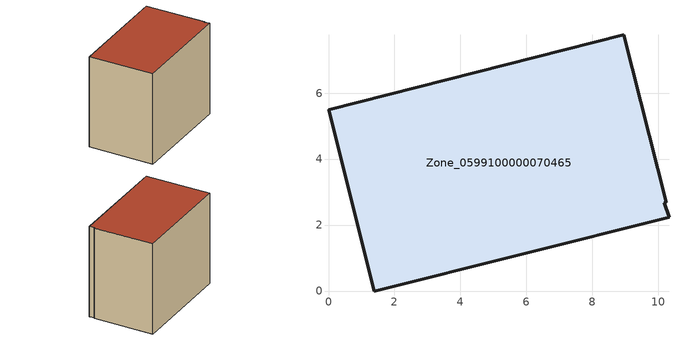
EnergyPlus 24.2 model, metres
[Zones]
Zone_0599100000070465
 floor ground (C_G): 10.18,2.68 10.32,2.23 1.39,0 0,5.5 8.95,7.76 10.23,2.7 z0
 wall outside (C_F): 10.23,2.7 8.95,7.76 0,5.5 1.39,0 10.32,2.23 10.18,2.68 10.23,2.7 z0:8.09
 roof outside (C_R): 10.32,2.23 10.18,2.68 10.23,2.7 8.95,7.76 0,5.5 1.39,0 z8.09
[BUILDING]
Pand.0599100000070465: North Axis=0; Terrain=City; Loads Convergence Tolerance Value=0.04; Temperature Convergence Tolerance Value=0.4; Solar Distribution=FullExterior; Maximum Number of Warmup Days=25; Minimum Number of Warmup Days=1
[Site:Location]
Rotterdam.The.Hague.AP_ZH_NLD Design_Conditions: Latitude=51.96; Longitude=4.45; Time Zone=1; Elevation=-4.5
[SITE:GROUNDTEMPERATURE:BUILDINGSURFACE]
18, 18, 18, 18, 18, 18, 18, 18, 18, 18, 18, 18
[MATERIAL] Thermal Absorptance=0.9; Solar Absorptance=0.7; Visible Absorptance=0.7
Name | Roughness | Thickness | Conductivity | Density | Specific Heat
G.TC.1975-1991 | MediumSmooth | 0.15 | 0.288461 | 540 | 1210
F.TC.1975-1991 | Rough | 0.3 | 0.230769 | 1920 | 840
R.TC.1975-1991 | MediumRough | 0.2 | 0.153846 | 1500 | 1000
[CONSTRUCTION]
C_G: G.TC.1975-1991
C_F: F.TC.1975-1991
C_R: R.TC.1975-1991
[ZONE]
Zone_0599100000070465: Type=1; Multiplier=1; Ceiling Height=Autocalculate; Volume=Autocalculate; Floor Area=autocalculate; Part of Total Floor Area=Yes
[ZONEINFILTRATION:DESIGNFLOWRATE]
Infil_Zone_0599100000070465: Zone or ZoneList or Space or SpaceList=Zone_0599100000070465; Schedule=AlwaysOn; Design Flow Rate Calculation Method=Flow/Area; Flow Rate per Floor Area=0.003; Constant Term Coefficient=1; Temperature Term Coefficient=0; Velocity Term Coefficient=0; Velocity Squared Term Coefficient=0
[HVACTEMPLATE:ZONE:IDEALLOADSAIRSYSTEM]
Zone_0599100000070465: Maximum Heating Supply Air Temperature=50; Minimum Cooling Supply Air Temperature=13; Maximum Heating Supply Air Humidity Ratio=0.0156; Minimum Cooling Supply Air Humidity Ratio=0.0077; Heating Limit=NoLimit; Cooling Limit=NoLimit; Dehumidification Control Type=ConstantSensibleHeatRatio; Cooling Sensible Heat Ratio=0.7; Dehumidification Setpoint=60; Humidification Control Type=None; Humidification Setpoint=30; Outdoor Air Method=None; Outdoor Air Flow Rate per Person=0.00944; Outdoor Air Flow Rate per Zone Floor Area=0; Outdoor Air Flow Rate per Zone=0; Demand Controlled Ventilation Type=None; Outdoor Air Economizer Type=NoEconomizer; Heat Recovery Type=None; Sensible Heat Recovery Effectiveness=0.7; Latent Heat Recovery Effectiveness=0.65
[ZONECONTROL:THERMOSTAT]
ThermostatControl_Zone_0599100000070465: Zone or ZoneList=Zone_0599100000070465; Control Type Schedule=DualSetpointControlType; Control 1=Thermostat_Zone_0599100000070465; Temperature Difference Between Cutout And Setpoint=0
[THERMOSTATSETPOINT:DUALSETPOINT]
Thermostat_Zone_0599100000070465: Heating Setpoint Temperature Schedule=HeatingSetpoint_Zone_0599100000070465; Cooling Setpoint Temperature Schedule=CoolingSetpoint_Zone_0599100000070465
[SCHEDULE:COMPACT]
HeatingSetpoint_Zone_0599100000070465: Through: 12/31, For: AllDays, Until: 24:00, 21
CoolingSetpoint_Zone_0599100000070465: Through: 12/31, For: AllDays, Until: 24:00, 24
DualSetpointControlType: Through: 12/31, For: AllDays, Until: 24:00, 4
AlwaysOn: Through: 12/31, For: AllDays, Until: 24:00, 1
